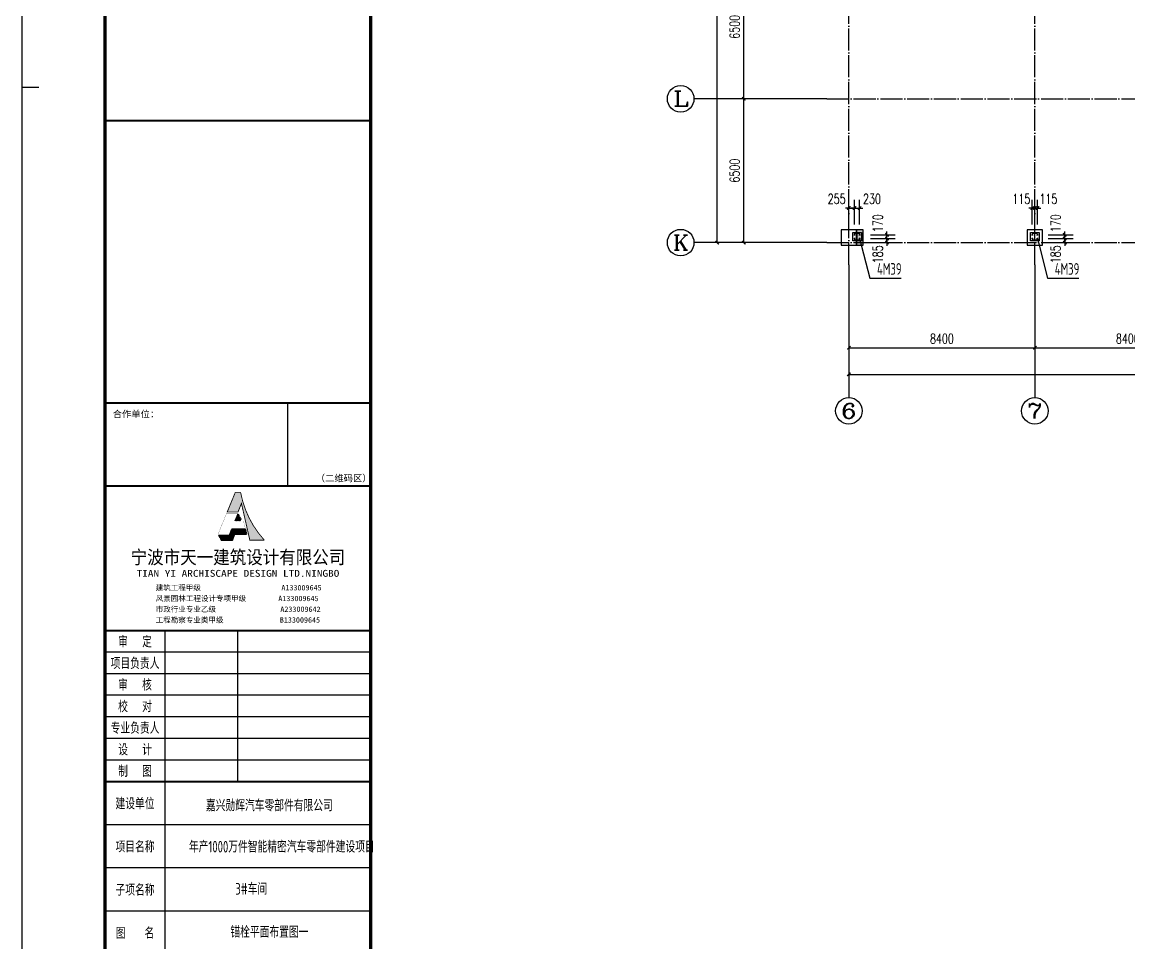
# Model space of a CAD drawing. Extents: x 712773 to 1022356, y -298958 to 209542.
# Drawn here: x 712773 to 762770, y -51851 to -10254 of the extents above; entities that cross this region are included whole.
import ezdxf
from ezdxf.enums import TextEntityAlignment as Align

# ---------------------------------------------------------------- set-up
doc = ezdxf.new("R2010")
doc.units = 0
doc.header["$LTSCALE"] = 500
doc.header["$MEASUREMENT"] = 0
doc.linetypes.add('DOTE', pattern=[2.42, 2, -0.2, 0.02, -0.2])
doc.layers.get('0').update_dxf_attribs({"linetype": 'CONTINUOUS'})
doc.layers.get('DEFPOINTS').update_dxf_attribs({"linetype": 'CONTINUOUS'})
doc.layers.add('0S-柱-线', color=50, linetype='CONTINUOUS', lineweight=30)
doc.layers.add('10', color=7, linetype='CONTINUOUS', lineweight=18)
for name, color, linetype in [('AXIS', 3, 'CONTINUOUS'), ('AXIS_TEXT', 7, 'CONTINUOUS'), ('DIM_LEAD', 3, 'CONTINUOUS'), ('DOTE', 1, 'DOTE'), ('PUB_DIM', 3, 'CONTINUOUS'), ('PUB_TEXT', 7, 'CONTINUOUS'), ('T-TK', 157, 'CONTINUOUS'), ('梁柱', 4, 'CONTINUOUS'), ('照明平面标注层', 111, 'CONTINUOUS')]:
    doc.layers.add(name, color=color, linetype=linetype)
doc.styles.add('_TCH_AXIS', font='COMPLEX', dxfattribs={"bigfont": 'GBCBIG'})
doc.styles.add('_TCH_DIM_T3', font='SIMPLEX', dxfattribs={"width": 0.705882, "bigfont": 'GBCBIG'})
doc.styles.add('COMPLEX', font='COMPLEX')
doc.styles.add('TK1-TY', font='simhei.ttf')
doc.styles.add('TK2-TY', font='', dxfattribs={"width": 0.8})
doc.styles.add('TSSD_Dimension', font='Tssdeng.shx', dxfattribs={"width": 0.7, "bigfont": 'hztxt.shx'})
doc.styles.add('TSSD_Rein', font='tssdeng.shx', dxfattribs={"width": 0.7, "bigfont": 'hztxt.shx'})
doc.styles.get('TK2-TY').set_extended_font_data('NSimSun')
doc.dimstyles.new('_TCH_ARCH&&150', dxfattribs={"dimtxt": 446.25, "dimasz": 150, "dimexe": 375, "dimexo": 450, "dimgap": 189.375, "dimtad": 1, "dimdec": 0, "dimzin": 0, "dimdsep": 46, "dimtxsty": '_TCH_DIM_T3', "dimblk": 'ARCHTICK', "dimcen": 0.09, "dimclrt": 7, "dimazin": 2, "dimtfac": 1, "dimtdec": 0, "dimtix": 1, "dimtmove": 2, "dimatfit": 3, "dimfxl": 0, "dimtolj": 1, "dimtzin": 0, "dimarcsym": 0})

# ---------------------------------------------------------------- blocks, each defined once
blk = doc.blocks.new('A1E图框')
at = {"layer": 'T-TK'}
blk.add_hatch(color=252, dxfattribs=at).paths.add_polyline_path([(41408, -66893), (41666, -68022), (42072, -68022, -0.138403), (41372, -66604), (41226, -66604), (40992, -67175), (41295, -67175)])
h = blk.add_hatch(color=252, dxfattribs=at)
h.paths.add_polyline_path([(41131, -67728), (41118, -67705), (41048, -67881), (41061, -67904)])
h.paths.add_polyline_path([(41155, -67770), (41142, -67747), (41072, -67923), (41085, -67946)])
h.paths.add_polyline_path([(41099, -67970), (41112, -67992), (41182, -67817), (41169, -67794)])
h.paths.add_polyline_path([(41206, -67858), (41193, -67836), (41123, -68011), (41136, -68034)])
h.paths.add_polyline_path([(41391, -67397), (41377, -67374), (41345, -67455), (41367, -67455)])
h.paths.add_polyline_path([(41366, -67355), (41353, -67332), (41304, -67455), (41326, -67455)])
h.paths.add_polyline_path([(41339, -67308), (41326, -67285), (41258, -67455), (41281, -67455)])
h.paths.add_polyline_path([(41217, -67455), (41240, -67455), (41315, -67267), (41302, -67244)])
blk.add_lwpolyline([(37300, -70757), (45300, -70757), (45300, -75307), (37300, -75307)], close=True)
for p, q in [((34800, -84100), (34800, -24700)), ((35300, -54400), (34800, -54400)), ((40710, -67881), (40723, -67904)), ((40710, -67881), (41048, -67881)), ((40723, -67904), (41061, -67904)), ((40734, -67923), (40748, -67946)), ((40734, -67923), (41072, -67923)), ((40748, -67946), (41085, -67946)), ((40761, -67970), (40775, -67992)), ((40761, -67970), (41099, -67970)), ((40775, -67992), (41112, -67992)), ((41118, -67705), (41525, -67705)), ((41131, -67728), (41531, -67728)), ((41142, -67747), (41535, -67747)), ((41155, -67770), (41541, -67770)), ((41169, -67794), (41547, -67794)), ((41182, -67817), (41552, -67817)), ((41193, -67836), (41557, -67836)), ((41206, -67858), (41562, -67858)), ((41525, -67705), (41531, -67728)), ((41535, -67747), (41541, -67770)), ((41547, -67794), (41552, -67817)), ((41557, -67836), (41562, -67858)), ((40786, -68011), (40799, -68034)), ((40786, -68011), (41123, -68011)), ((40799, -68034), (41136, -68034)), ((39100, -70757), (39100, -75307)), ((41300, -75307), (41300, -70757)), ((45300, -71407), (37300, -71407)), ((45300, -72057), (37300, -72057)), ((45300, -72707), (37300, -72707)), ((45300, -73357), (37300, -73357)), ((45300, -74007), (37300, -74007)), ((45300, -74657), (37300, -74657)), ((39100, -75307), (39100, -83107)), ((45300, -76607), (37300, -76607)), ((45300, -77907), (37300, -77907)), ((45300, -79207), (37300, -79207))]:
    blk.add_line(p, q, dxfattribs=at)
at = {"layer": 'T-TK', "color": 3}
for p, q in [((41217, -67455), (41302, -67244)), ((41240, -67455), (41315, -67267)), ((41258, -67455), (41326, -67285)), ((41281, -67455), (41339, -67308)), ((41302, -67244), (41315, -67267)), ((41326, -67285), (41339, -67308)), ((41304, -67455), (41353, -67332)), ((41326, -67455), (41366, -67355)), ((41345, -67455), (41377, -67374)), ((41353, -67332), (41366, -67355)), ((41367, -67455), (41391, -67397)), ((41377, -67374), (41391, -67397)), ((41048, -67881), (41118, -67705)), ((41048, -67881), (41061, -67904)), ((41061, -67904), (41131, -67728)), ((41072, -67923), (41142, -67747)), ((41072, -67923), (41085, -67946)), ((41085, -67946), (41155, -67770)), ((41099, -67970), (41169, -67794)), ((41099, -67970), (41112, -67992)), ((41112, -67992), (41182, -67817)), ((41118, -67705), (41131, -67728)), ((41123, -68011), (41193, -67836)), ((41136, -68034), (41206, -67858)), ((41142, -67747), (41155, -67770)), ((41169, -67794), (41182, -67817)), ((41193, -67836), (41206, -67858)), ((41123, -68011), (41136, -68034))]:
    blk.add_line(p, q, dxfattribs=at)
at = {"layer": 'T-TK'}
for points, const_width in [([(37300, -83100), (117900, -83100), (117900, -25700), (37300, -25700)], 100), ([(45300, -83100), (37300, -83100), (37300, -46400), (45300, -46400)], 100), ([(37300, -83100), (45300, -83100), (45300, -55400), (37300, -55400)], 60), ([(45300, -66400), (37300, -66400), (37300, -63900), (45300, -63900)], 60), ([(40697, -67859), (40960, -67222), (41289, -67222), (41196, -67455), (41465, -67455), (41520, -67683), (41105, -67683), (41035, -67859)], 5.66)]:
    blk.add_lwpolyline(points, close=True, dxfattribs=dict(at, const_width=const_width))
blk.add_lwpolyline([(42800, -63900), (45300, -63900), (45300, -66400), (42800, -66400)], close=True, dxfattribs=at)
at = {"layer": 'T-TK', "const_width": 22.5}
blk.add_lwpolyline([(41219, -66592), (41381, -66592, 0.141579), (42098, -68034), (41656, -68034), (41404, -66932), (41303, -67186), (40974, -67186), (41219, -66592)], format="xyb", dxfattribs=at)
at = {"layer": 'T-TK', "const_width": 5.66}
for points in [[(41381, -66592, 0.141579), (42098, -68034), (41656, -68034), (41404, -66932), (41303, -67186), (40974, -67186), (41219, -66592)], [(41372, -66604, 0.138403), (42072, -68022), (41666, -68022), (41408, -66893), (41295, -67175), (40992, -67175), (41226, -66604)]]:
    blk.add_lwpolyline(points, format="xyb", close=True, dxfattribs=at)
at = {"layer": 'T-TK', "const_width": 60}
for points in [[(45300, -70757), (37300, -70757)], [(45300, -75307), (37300, -75307)], [(45300, -75307), (37300, -75307)]]:
    blk.add_lwpolyline(points, dxfattribs=at)
at = {"layer": 'AXIS_TEXT', "style": 'TSSD_Dimension', "width": 0.7}
for s, p in [('嘉兴勋辉汽车零部件有限公司 ', (40335, -76200)), ('年产1000万件智能精密汽车零部件建设项目', (39823, -77442))]:
    blk.add_text(s, height=350, dxfattribs=at).set_placement(p)
at = {"layer": 'T-TK', "style": 'TK1-TY'}
for s, height, p in [('合作单位：', 200, (37528, -64336)), ('合作单位：', 200, (37528, -64336)), ('（二维码区）', 200, (43644, -66267)), ('建筑工程甲级                    A133009645', 162, (38823, -69546)), ('风景园林工程设计专项甲级        A133009645', 162, (38823, -69870)), ('市政行业专业乙级                A233009642', 162, (38823, -70194)), ('工程勘察专业类甲级              B133009645', 162, (38823, -70518))]:
    blk.add_text(s, height=height, dxfattribs=at).set_placement(p)
at = {"layer": 'T-TK'}
for s, height, style, width, p in [('宁波市天一建筑设计有限公司', 405, 'TK1-TY', 0.9, (41300, -68547)), ('TIAN YI ARCHISCAPE DESIGN LTD.NINGBO', 207.8, 'TK1-TY', 1.2, (41300, -69033)), ('审   定', 300, 'TK2-TY', 0.7, (38200, -71082)), ('项目负责人', 300, 'TK2-TY', 0.7, (38200, -71732)), ('审   核', 300, 'TK2-TY', 0.7, (38200, -72382)), ('校   对', 300, 'TK2-TY', 0.7, (38200, -73032)), ('专业负责人', 300, 'TK2-TY', 0.7, (38200, -73682)), ('设   计', 300, 'TK2-TY', 0.7, (38200, -74332)), ('制   图', 300, 'TK2-TY', 0.7, (38200, -74982)), ('建设单位', 300, 'TK2-TY', 0.7, (38200, -75957)), ('项目名称', 300, 'TK2-TY', 0.7, (38200, -77257)), ('子项名称', 300, 'TK2-TY', 0.7, (38200, -78557)), ('图    名', 300, 'TK2-TY', 0.7, (38200, -79857))]:
    blk.add_text(s, height=height, dxfattribs=dict(at, style=style, width=width)).set_placement(p, align=Align.MIDDLE_CENTER)
blk = doc.blocks.new('esrghhbgsehbgrth')
for p, q in [((751999, -20408), (752069, -20408)), ((752034, -20373), (752034, -20443)), ((752229, -20408), (752299, -20408)), ((752264, -20373), (752264, -20443)), ((751999, -20578), (752069, -20578)), ((752034, -20543), (752034, -20613)), ((752229, -20578), (752299, -20578)), ((752264, -20543), (752264, -20613))]:
    blk.add_line(p, q)
blk.add_lwpolyline([(751954, -20298), (752344, -20298), (752344, -20688), (751954, -20688)], close=True)
at = {"layer": '10', "color": 1}
for centre in [(752034, -20408), (752264, -20408), (752034, -20578), (752264, -20578)]:
    blk.add_circle(centre, 13, dxfattribs=at)
at = {"layer": '梁柱'}
for p, q in [((752024, -20323), (752274, -20323)), ((752024, -20337), (752024, -20323)), ((752024, -20337), (752274, -20337)), ((752145, -20649), (752145, -20337)), ((752154, -20649), (752154, -20337)), ((752274, -20323), (752274, -20337)), ((752274, -20649), (752024, -20649)), ((752024, -20663), (752024, -20649)), ((752274, -20663), (752024, -20663)), ((752274, -20649), (752274, -20663))]:
    blk.add_line(p, q, dxfattribs=at)
blk = doc.blocks.new('_ArchTick')
at = {"color": 0, "linetype": 'ByBlock', "const_width": 0.4}
blk.add_lwpolyline([(-0.5, -0.5), (0.5, 0.5)], dxfattribs=at)
blk = doc.blocks.new('*D289')
at = {"layer": 'AXIS', "color": 0, "lineweight": -2, "transparency": 16777216}
for p, q in [((750123, -21667), (750123, -26542)), ((817323, -21667), (817323, -26542)), ((750123, -26167), (817323, -26167))]:
    blk.add_line(p, q, dxfattribs=at)
at = {"layer": 'DEFPOINTS', "color": 0, "transparency": 16777216}
for p in [(750123, -21217), (817323, -21217), (817323, -26167)]:
    blk.add_point(p, dxfattribs=at)
at = {"layer": 'AXIS', "color": 0, "lineweight": -2, "transparency": 16777216, "xscale": 150, "yscale": 150, "zscale": 150, "rotation": 180}
blk.add_blockref('_ArchTick', (750123, -26167), dxfattribs=at)
at = {"layer": 'AXIS', "color": 0, "lineweight": -2, "transparency": 16777216, "xscale": 150, "yscale": 150, "zscale": 150}
blk.add_blockref('_ArchTick', (817323, -26167), dxfattribs=at)
at = {"layer": 'AXIS', "color": 7, "transparency": 16777216, "insert": (783723, -25754), "char_height": 446.2, "attachment_point": 5, "style": '_TCH_DIM_T3'}
blk.add_mtext('\\A1;67200', dxfattribs=at)
blk = doc.blocks.new('*D290')
at = {"layer": 'AXIS', "color": 0, "lineweight": -2, "transparency": 16777216}
for p, q in [((750123, -21667), (750123, -25342)), ((758523, -21667), (758523, -25342)), ((750123, -24967), (758523, -24967))]:
    blk.add_line(p, q, dxfattribs=at)
at = {"layer": 'DEFPOINTS', "color": 0, "transparency": 16777216}
for p in [(750123, -21217), (758523, -21217), (758523, -24967)]:
    blk.add_point(p, dxfattribs=at)
at = {"layer": 'AXIS', "color": 0, "lineweight": -2, "transparency": 16777216, "xscale": 150, "yscale": 150, "zscale": 150, "rotation": 180}
blk.add_blockref('_ArchTick', (750123, -24967), dxfattribs=at)
at = {"layer": 'AXIS', "color": 0, "lineweight": -2, "transparency": 16777216, "xscale": 150, "yscale": 150, "zscale": 150}
blk.add_blockref('_ArchTick', (758523, -24967), dxfattribs=at)
at = {"layer": 'AXIS', "color": 7, "transparency": 16777216, "insert": (754323, -24554), "char_height": 446.2, "attachment_point": 5, "style": '_TCH_DIM_T3'}
blk.add_mtext('\\A1;8400', dxfattribs=at)
blk = doc.blocks.new('*D291')
at = {"layer": 'AXIS', "color": 0, "lineweight": -2, "transparency": 16777216}
for p, q in [((758523, -21667), (758523, -25342)), ((766923, -21667), (766923, -25342)), ((758523, -24967), (766923, -24967))]:
    blk.add_line(p, q, dxfattribs=at)
at = {"layer": 'DEFPOINTS', "color": 0, "transparency": 16777216}
for p in [(758523, -21217), (766923, -21217), (766923, -24967)]:
    blk.add_point(p, dxfattribs=at)
at = {"layer": 'AXIS', "color": 0, "lineweight": -2, "transparency": 16777216, "xscale": 150, "yscale": 150, "zscale": 150, "rotation": 180}
blk.add_blockref('_ArchTick', (758523, -24967), dxfattribs=at)
at = {"layer": 'AXIS', "color": 0, "lineweight": -2, "transparency": 16777216, "xscale": 150, "yscale": 150, "zscale": 150}
blk.add_blockref('_ArchTick', (766923, -24967), dxfattribs=at)
at = {"layer": 'AXIS', "color": 7, "transparency": 16777216, "insert": (762723, -24554), "char_height": 446.2, "attachment_point": 5, "style": '_TCH_DIM_T3'}
blk.add_mtext('\\A1;8400', dxfattribs=at)
blk = doc.blocks.new('*D309')
at = {"layer": 'AXIS', "color": 0, "lineweight": -2, "transparency": 16777216}
for p, q in [((748673, 18783), (743798, 18783)), ((744173, -20217), (744173, 18783)), ((748673, -20217), (743798, -20217))]:
    blk.add_line(p, q, dxfattribs=at)
at = {"layer": 'DEFPOINTS', "color": 0, "transparency": 16777216}
for p in [(744173, 18783), (749123, 18783), (749123, -20217)]:
    blk.add_point(p, dxfattribs=at)
at = {"layer": 'AXIS', "color": 0, "lineweight": -2, "transparency": 16777216, "xscale": 150, "yscale": 150, "zscale": 150}
for p, rotation in [((744173, 18783), 90), ((744173, -20217), 270)]:
    blk.add_blockref('_ArchTick', p, dxfattribs=dict(at, rotation=rotation))
at = {"layer": 'AXIS', "color": 7, "transparency": 16777216, "insert": (743761, -717), "char_height": 446.2, "attachment_point": 5, "rotation": 90, "style": '_TCH_DIM_T3'}
blk.add_mtext('\\A1;39000', dxfattribs=at)
blk = doc.blocks.new('*D310')
at = {"layer": 'AXIS', "color": 0, "lineweight": -2, "transparency": 16777216}
for p, q in [((748673, -13717), (744998, -13717)), ((745373, -20217), (745373, -13717)), ((748673, -20217), (744998, -20217))]:
    blk.add_line(p, q, dxfattribs=at)
at = {"layer": 'DEFPOINTS', "color": 0, "transparency": 16777216}
for p in [(745373, -13717), (749123, -13717), (749123, -20217)]:
    blk.add_point(p, dxfattribs=at)
at = {"layer": 'AXIS', "color": 0, "lineweight": -2, "transparency": 16777216, "xscale": 150, "yscale": 150, "zscale": 150}
for p, rotation in [((745373, -13717), 90), ((745373, -20217), 270)]:
    blk.add_blockref('_ArchTick', p, dxfattribs=dict(at, rotation=rotation))
at = {"layer": 'AXIS', "color": 7, "transparency": 16777216, "insert": (744961, -16967), "char_height": 446.2, "attachment_point": 5, "rotation": 90, "style": '_TCH_DIM_T3'}
blk.add_mtext('\\A1;6500', dxfattribs=at)
blk = doc.blocks.new('*D311')
at = {"layer": 'AXIS', "color": 0, "lineweight": -2, "transparency": 16777216}
for p, q in [((748673, -7217), (744998, -7217)), ((745373, -13717), (745373, -7217)), ((748673, -13717), (744998, -13717))]:
    blk.add_line(p, q, dxfattribs=at)
at = {"layer": 'DEFPOINTS', "color": 0, "transparency": 16777216}
for p in [(745373, -7217), (749123, -7217), (749123, -13717)]:
    blk.add_point(p, dxfattribs=at)
at = {"layer": 'AXIS', "color": 0, "lineweight": -2, "transparency": 16777216, "xscale": 150, "yscale": 150, "zscale": 150}
for p, rotation in [((745373, -7217), 90), ((745373, -13717), 270)]:
    blk.add_blockref('_ArchTick', p, dxfattribs=dict(at, rotation=rotation))
at = {"layer": 'AXIS', "color": 7, "transparency": 16777216, "insert": (744961, -10467), "char_height": 446.2, "attachment_point": 5, "rotation": 90, "style": '_TCH_DIM_T3'}
blk.add_mtext('\\A1;6500', dxfattribs=at)
blk = doc.blocks.new('*D328')
at = {"layer": 'DEFPOINTS', "color": 0, "transparency": 16777216}
for p in [(750643, -19862), (751843, -19862), (750643, -20032)]:
    blk.add_point(p, dxfattribs=at)
at = {"layer": 'PUB_DIM', "color": 0, "lineweight": -2, "transparency": 16777216}
for p, q in [((751093, -19862), (752218, -19862)), ((751843, -19862), (751843, -19712)), ((751843, -20032), (751843, -19862)), ((751093, -20032), (752218, -20032)), ((751843, -20032), (751843, -20182))]:
    blk.add_line(p, q, dxfattribs=at)
at = {"layer": 'PUB_DIM', "color": 0, "lineweight": -2, "transparency": 16777216, "xscale": 150, "yscale": 150, "zscale": 150}
for p, rotation in [((751843, -19862), 270), ((751843, -20032), 90)]:
    blk.add_blockref('_ArchTick', p, dxfattribs=dict(at, rotation=rotation))
at = {"layer": 'PUB_DIM', "color": 7, "transparency": 16777216, "insert": (751431, -19337), "char_height": 446.2, "attachment_point": 5, "rotation": 90, "style": '_TCH_DIM_T3'}
blk.add_mtext('\\A1;170', dxfattribs=at)
blk = doc.blocks.new('*D329')
at = {"layer": 'DEFPOINTS', "color": 0, "transparency": 16777216}
for p in [(750643, -20032), (750643, -20217), (751843, -20032)]:
    blk.add_point(p, dxfattribs=at)
at = {"layer": 'PUB_DIM', "color": 0, "lineweight": -2, "transparency": 16777216}
for p, q in [((751843, -20032), (751843, -19882)), ((751093, -20032), (752218, -20032)), ((751093, -20217), (752218, -20217)), ((751843, -20217), (751843, -20032)), ((751843, -20217), (751843, -20367))]:
    blk.add_line(p, q, dxfattribs=at)
at = {"layer": 'PUB_DIM', "color": 0, "lineweight": -2, "transparency": 16777216, "xscale": 150, "yscale": 150, "zscale": 150}
for p, rotation in [((751843, -20032), 270), ((751843, -20217), 90)]:
    blk.add_blockref('_ArchTick', p, dxfattribs=dict(at, rotation=rotation))
at = {"layer": 'PUB_DIM', "color": 7, "transparency": 16777216, "insert": (751431, -20742), "char_height": 446.2, "attachment_point": 5, "rotation": 90, "style": '_TCH_DIM_T3'}
blk.add_mtext('\\A1;185', dxfattribs=at)
blk = doc.blocks.new('*D330')
at = {"layer": 'DEFPOINTS', "color": 0, "transparency": 16777216}
for p in [(750378, -18652), (750123, -19852), (750378, -19852)]:
    blk.add_point(p, dxfattribs=at)
at = {"layer": 'PUB_DIM', "color": 0, "lineweight": -2, "transparency": 16777216}
for p, q in [((750123, -19402), (750123, -18277)), ((750378, -19402), (750378, -18277)), ((750123, -18652), (749973, -18652)), ((750123, -18652), (750378, -18652)), ((750378, -18652), (750528, -18652))]:
    blk.add_line(p, q, dxfattribs=at)
at = {"layer": 'PUB_DIM', "color": 0, "lineweight": -2, "transparency": 16777216, "xscale": 150, "yscale": 150, "zscale": 150}
blk.add_blockref('_ArchTick', (750123, -18652), dxfattribs=at)
at = {"layer": 'PUB_DIM', "color": 0, "lineweight": -2, "transparency": 16777216, "xscale": 150, "yscale": 150, "zscale": 150, "rotation": 180}
blk.add_blockref('_ArchTick', (750378, -18652), dxfattribs=at)
at = {"layer": 'PUB_DIM', "color": 7, "transparency": 16777216, "insert": (749568, -18239), "char_height": 446.2, "attachment_point": 5, "style": '_TCH_DIM_T3'}
blk.add_mtext('\\A1;255', dxfattribs=at)
blk = doc.blocks.new('*D331')
at = {"layer": 'DEFPOINTS', "color": 0, "transparency": 16777216}
for p in [(750608, -18652), (750378, -19852), (750608, -19852)]:
    blk.add_point(p, dxfattribs=at)
at = {"layer": 'PUB_DIM', "color": 0, "lineweight": -2, "transparency": 16777216}
for p, q in [((750378, -19402), (750378, -18277)), ((750608, -19402), (750608, -18277)), ((750378, -18652), (750228, -18652)), ((750378, -18652), (750608, -18652)), ((750608, -18652), (750758, -18652))]:
    blk.add_line(p, q, dxfattribs=at)
at = {"layer": 'PUB_DIM', "color": 0, "lineweight": -2, "transparency": 16777216, "xscale": 150, "yscale": 150, "zscale": 150}
blk.add_blockref('_ArchTick', (750378, -18652), dxfattribs=at)
at = {"layer": 'PUB_DIM', "color": 0, "lineweight": -2, "transparency": 16777216, "xscale": 150, "yscale": 150, "zscale": 150, "rotation": 180}
blk.add_blockref('_ArchTick', (750608, -18652), dxfattribs=at)
at = {"layer": 'PUB_DIM', "color": 7, "transparency": 16777216, "insert": (751163, -18239), "char_height": 446.2, "attachment_point": 5, "style": '_TCH_DIM_T3'}
blk.add_mtext('\\A1;230', dxfattribs=at)
blk = doc.blocks.new('*D332')
at = {"layer": 'DEFPOINTS', "color": 0, "transparency": 16777216}
for p in [(758673, -19862), (759873, -19862), (758673, -20032)]:
    blk.add_point(p, dxfattribs=at)
at = {"layer": 'PUB_DIM', "color": 0, "lineweight": -2, "transparency": 16777216}
for p, q in [((759123, -19862), (760248, -19862)), ((759873, -19862), (759873, -19712)), ((759873, -20032), (759873, -19862)), ((759123, -20032), (760248, -20032)), ((759873, -20032), (759873, -20182))]:
    blk.add_line(p, q, dxfattribs=at)
at = {"layer": 'PUB_DIM', "color": 0, "lineweight": -2, "transparency": 16777216, "xscale": 150, "yscale": 150, "zscale": 150}
for p, rotation in [((759873, -19862), 270), ((759873, -20032), 90)]:
    blk.add_blockref('_ArchTick', p, dxfattribs=dict(at, rotation=rotation))
at = {"layer": 'PUB_DIM', "color": 7, "transparency": 16777216, "insert": (759461, -19337), "char_height": 446.2, "attachment_point": 5, "rotation": 90, "style": '_TCH_DIM_T3'}
blk.add_mtext('\\A1;170', dxfattribs=at)
blk = doc.blocks.new('*D333')
at = {"layer": 'DEFPOINTS', "color": 0, "transparency": 16777216}
for p in [(758673, -20032), (758673, -20217), (759873, -20032)]:
    blk.add_point(p, dxfattribs=at)
at = {"layer": 'PUB_DIM', "color": 0, "lineweight": -2, "transparency": 16777216}
for p, q in [((759873, -20032), (759873, -19882)), ((759123, -20032), (760248, -20032)), ((759123, -20217), (760248, -20217)), ((759873, -20217), (759873, -20032)), ((759873, -20217), (759873, -20367))]:
    blk.add_line(p, q, dxfattribs=at)
at = {"layer": 'PUB_DIM', "color": 0, "lineweight": -2, "transparency": 16777216, "xscale": 150, "yscale": 150, "zscale": 150}
for p, rotation in [((759873, -20032), 270), ((759873, -20217), 90)]:
    blk.add_blockref('_ArchTick', p, dxfattribs=dict(at, rotation=rotation))
at = {"layer": 'PUB_DIM', "color": 7, "transparency": 16777216, "insert": (759461, -20742), "char_height": 446.2, "attachment_point": 5, "rotation": 90, "style": '_TCH_DIM_T3'}
blk.add_mtext('\\A1;185', dxfattribs=at)
blk = doc.blocks.new('*D338')
at = {"layer": 'DEFPOINTS', "color": 0, "transparency": 16777216}
for p in [(758523, -18652), (758408, -19852), (758523, -19852)]:
    blk.add_point(p, dxfattribs=at)
at = {"layer": 'PUB_DIM', "color": 0, "lineweight": -2, "transparency": 16777216}
for p, q in [((758408, -19402), (758408, -18277)), ((758523, -19402), (758523, -18277)), ((758408, -18652), (758258, -18652)), ((758408, -18652), (758523, -18652)), ((758523, -18652), (758673, -18652))]:
    blk.add_line(p, q, dxfattribs=at)
at = {"layer": 'PUB_DIM', "color": 0, "lineweight": -2, "transparency": 16777216, "xscale": 150, "yscale": 150, "zscale": 150}
blk.add_blockref('_ArchTick', (758408, -18652), dxfattribs=at)
at = {"layer": 'PUB_DIM', "color": 0, "lineweight": -2, "transparency": 16777216, "xscale": 150, "yscale": 150, "zscale": 150, "rotation": 180}
blk.add_blockref('_ArchTick', (758523, -18652), dxfattribs=at)
at = {"layer": 'PUB_DIM', "color": 7, "transparency": 16777216, "insert": (757913, -18239), "char_height": 446.2, "attachment_point": 5, "style": '_TCH_DIM_T3'}
blk.add_mtext('\\A1;115', dxfattribs=at)
blk = doc.blocks.new('*D339')
at = {"layer": 'DEFPOINTS', "color": 0, "transparency": 16777216}
for p in [(758638, -18652), (758523, -19852), (758638, -19852)]:
    blk.add_point(p, dxfattribs=at)
at = {"layer": 'PUB_DIM', "color": 0, "lineweight": -2, "transparency": 16777216}
for p, q in [((758523, -19402), (758523, -18277)), ((758638, -19402), (758638, -18277)), ((758523, -18652), (758373, -18652)), ((758523, -18652), (758638, -18652)), ((758638, -18652), (758788, -18652))]:
    blk.add_line(p, q, dxfattribs=at)
at = {"layer": 'PUB_DIM', "color": 0, "lineweight": -2, "transparency": 16777216, "xscale": 150, "yscale": 150, "zscale": 150}
blk.add_blockref('_ArchTick', (758523, -18652), dxfattribs=at)
at = {"layer": 'PUB_DIM', "color": 0, "lineweight": -2, "transparency": 16777216, "xscale": 150, "yscale": 150, "zscale": 150, "rotation": 180}
blk.add_blockref('_ArchTick', (758638, -18652), dxfattribs=at)
at = {"layer": 'PUB_DIM', "color": 7, "transparency": 16777216, "insert": (759133, -18239), "char_height": 446.2, "attachment_point": 5, "style": '_TCH_DIM_T3'}
blk.add_mtext('\\A1;115', dxfattribs=at)
blk = doc.blocks.new('_AXISO')
blk.add_circle((0, 0), 0.5)
at = {"layer": 'AXIS_TEXT', "style": 'COMPLEX', "width": 1.302083}
blk.add_attdef('A', text='', height=0.56, dxfattribs=at).set_placement((-0.25, -0.28), (0.25, -0.28), align=Align.FIT)

msp = doc.modelspace()

# ---------------------------------------------------------------- hatches: boundary and pattern name
h = msp.add_hatch()
h.set_pattern_fill('混凝土', color=256, scale=50)
h.set_pattern_definition([(50, (0, 2878.7), (358.63009, -31.37607), [37.5, -412.5]), (355, (0, 2878.7), (-69.37567, 376.09607), [30, -330]), (100.4514, (29.9, 2876.1), (289.25469, 344.71977), [31.8701, -350.57106]), (46.1842, (0, 2978.7), (533.62052, -82.7595), [56.25, -618.75]), (96.6356, (44.47, 2971.8), (467.33135, 487.05894), [47.80514, -525.8565]), (351.1842, (0, 2978.7), (467.33097, 487.0593), [45, -495]), (21, (50, 2953.7), (298.45353, -201.30945), [37.5, -412.5]), (326, (50, 2953.7), (121.65767, 362.57502), [30, -330]), (71.4514, (74.87, 2936.94), (420.11131, 161.26525), [31.8701, -350.57106]), (37.5, (0, 2878.71), (6.079928, 166.446927), [0, -326, 0, -335, 0, -331.25]), (7.5, (0, 2878.71), (131.53477, 197.205856), [0, -191, 0, -318.5, 0, -126.25]), (327.5, (-111.5, 2878.71), (266.911218, -11.277436), [0, -125, 0, -390, 0, -517.5]), (317.5, (-161.5, 2878.71), (291.593085, 50.05249), [0, -162.5, 0, -259, 0, -367.5])])
h.paths.add_polyline_path([(750473, -20336.8), (750773, -20336.8), (750773, -19636.8), (750473, -19636.8)])
h.paths.add_polyline_path([(816973, -20336.8), (816773, -20336.8), (816773, -19636.8), (816973, -19636.8)])

# ---------------------------------------------------------------- linework, layer by layer
msp.add_lwpolyline([(750473, -20336.8), (750773, -20336.8), (750773, -19636.8), (750473, -19636.8)], close=True)
at = {"layer": '0S-柱-线'}
for points in [[(750473, -20336.8), (750473, -19636.8), (749773, -19636.8), (749773, -20336.8)], [(758873, -20336.8), (758873, -19636.8), (758173, -19636.8), (758173, -20336.8)]]:
    msp.add_lwpolyline(points, close=True, dxfattribs=at)
at = {"layer": 'AXIS'}
for p, q in [((749123, -13716.8), (743123, -13716.8)), ((749123, -20216.8), (743123, -20216.8)), ((750123, -21216.8), (750123, -27216.8)), ((758523, -21216.8), (758523, -27216.8))]:
    msp.add_line(p, q, dxfattribs=at)
at = {"layer": 'DIM_LEAD'}
for p, q in [((750608, -20031.8), (751065.8, -21822.7)), ((758638, -20031.8), (759095.8, -21822.7)), ((751065.8, -21822.7), (752481, -21822.7)), ((759095.8, -21822.7), (760511, -21822.7))]:
    msp.add_line(p, q, dxfattribs=at)
at = {"layer": 'DOTE'}
for p, q in [((750123, -21216.8), (750123, 19783.2)), ((758523, -21216.8), (758523, 19783.2)), ((749123, -13716.8), (818323, -13716.8)), ((749123, -20216.8), (818323, -20216.8))]:
    msp.add_line(p, q, dxfattribs=at)

# ---------------------------------------------------------------- block references
for p in [(-1656.4, 546.2), (6373.6, 546.2)]:
    msp.add_blockref('esrghhbgsehbgrth', p)
at = {"layer": 'AXIS'}
ref = msp.add_blockref('_AXISO', (742523, -13716.8), dxfattribs=dict(at, xscale=1200, yscale=1200, zscale=1200))
ref.add_attrib('A', 'L', dxfattribs={"layer": 'AXIS_TEXT', "height": 678.8, "style": '_TCH_AXIS', "width": 1.75}).set_placement((742183.6, -14056.2), (742862.4, -14056.2), align=Align.FIT)
ref = msp.add_blockref('_AXISO', (742523, -20216.8), dxfattribs=dict(at, xscale=1200, yscale=1200, zscale=1200))
ref.add_attrib('A', 'K', dxfattribs={"layer": 'AXIS_TEXT', "height": 678.8, "style": '_TCH_AXIS', "width": 1.381579}).set_placement((742183.6, -20556.2), (742862.4, -20556.2), align=Align.FIT)
ref = msp.add_blockref('_AXISO', (750123, -27816.8), dxfattribs=dict(at, xscale=1200, yscale=1200, zscale=1200))
ref.add_attrib('A', '6', dxfattribs={"layer": 'AXIS_TEXT', "height": 678.8, "style": '_TCH_AXIS', "width": 1.875}).set_placement((749783.6, -28156.2), (750462.4, -28156.2), align=Align.FIT)
ref = msp.add_blockref('_AXISO', (758523, -27816.8), dxfattribs=dict(at, xscale=1200, yscale=1200, zscale=1200))
ref.add_attrib('A', '7', dxfattribs={"layer": 'AXIS_TEXT', "height": 678.8, "style": '_TCH_AXIS', "width": 1.875}).set_placement((758183.6, -28156.2), (758862.4, -28156.2), align=Align.FIT)
at = {"layer": '照明平面标注层', "xscale": 1.5, "yscale": 1.5, "zscale": 1.5}
msp.add_blockref('A1E图框', (660573, 68392.5), dxfattribs=at)

# ---------------------------------------------------------------- texts
at = {"layer": 'AXIS_TEXT', "style": 'TSSD_Dimension', "width": 0.7}
for s, p in [('3#车间', (722400.7, -49673.4)), ('锚栓平面布置图一', (722180.8, -51623.4))]:
    msp.add_text(s, height=525, dxfattribs=at).set_placement(p)
at = {"layer": 'PUB_TEXT', "style": 'TSSD_Rein', "width": 0.7}
for p in [(751392.7, -21665.2), (759422.7, -21665.2)]:
    msp.add_text('4M39', height=525, dxfattribs=at).set_placement(p)

# ---------------------------------------------------------------- dimensions: what is measured, and where the dimension line sits
at = {"layer": 'AXIS'}
for p1, p2, distance, picture, middle in [((749123, -20216.8), (749123, 18783.2), 4950, '*D309', (743760.5, -716.8)), ((749123, -13716.8), (749123, -7216.8), 3750, '*D311', (744960.5, -10466.8)), ((749123, -20216.8), (749123, -13716.8), 3750, '*D310', (744960.5, -16966.8)), ((750123, -21216.8), (817323, -21216.8), -4950, '*D289', (783723, -25754.3)), ((750123, -21216.8), (758523, -21216.8), -3750, '*D290', (754323, -24554.3)), ((758523, -21216.8), (766923, -21216.8), -3750, '*D291', (762723, -24554.3))]:
    dim = msp.add_aligned_dim(p1=p1, p2=p2, distance=distance, dimstyle='_TCH_ARCH&&150', dxfattribs=at)
    dim.commit()
    dim.dimension.update_dxf_attribs({"geometry": picture, "text_midpoint": middle})
at = {"layer": 'PUB_DIM'}
for base, p1, p2, angle, picture, middle in [((750378, -18651.8), (750123, -19851.8), (750378, -19851.8), 0, '*D330', (749568, -18239.3)), ((750608, -18651.8), (750378, -19851.8), (750608, -19851.8), 0, '*D331', (751163, -18239.3)), ((758523, -18651.8), (758408, -19851.8), (758523, -19851.8), 0, '*D338', (757913, -18239.3)), ((758638, -18651.8), (758523, -19851.8), (758638, -19851.8), 0, '*D339', (759133, -18239.3)), ((751843, -19861.8), (750643, -20031.8), (750643, -19861.8), 90, '*D328', (751430.5, -19336.8)), ((759873, -19861.8), (758673, -20031.8), (758673, -19861.8), 90, '*D332', (759460.5, -19336.8)), ((751843, -20031.8), (750643, -20216.8), (750643, -20031.8), 90, '*D329', (751430.5, -20741.8)), ((759873, -20031.8), (758673, -20216.8), (758673, -20031.8), 90, '*D333', (759460.5, -20741.8))]:
    dim = msp.add_linear_dim(base=base, p1=p1, p2=p2, angle=angle, dimstyle='_TCH_ARCH&&150', dxfattribs=at)
    dim.commit()
    dim.dimension.update_dxf_attribs({"geometry": picture, "text_midpoint": middle, "dimtype": 129})

doc.saveas('drawing.dxf')
